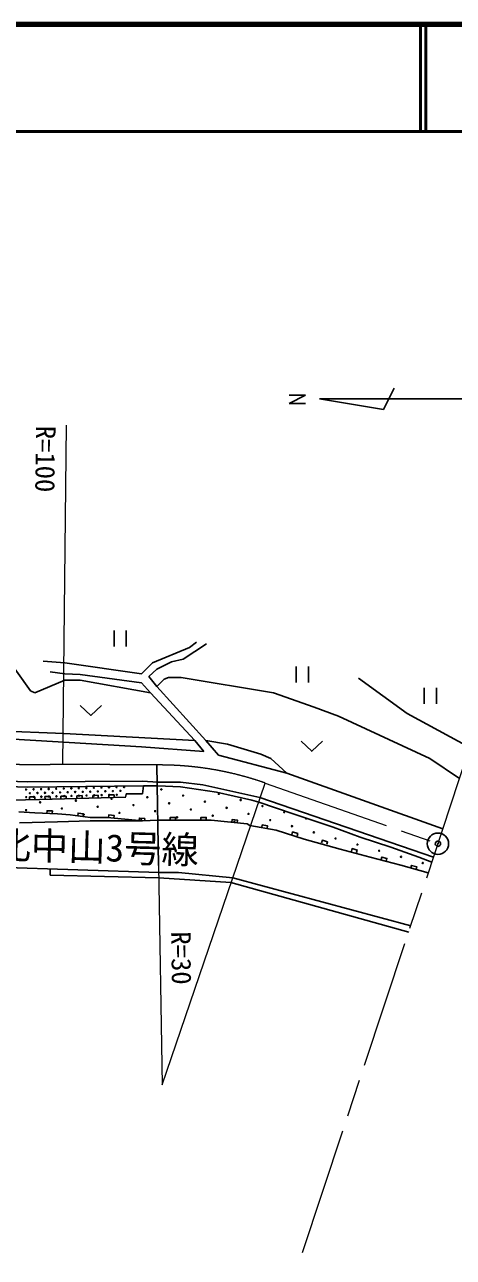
# Model space of a CAD drawing. Units: millimetres, scale not verified. Extents: x 40000 to 680000, y 20000 to 380000.
# Drawn here: x 471646 to 511828, y 264476 to 380000 of the extents above; entities that cross this region are included whole.
import ezdxf
from ezdxf.enums import TextEntityAlignment as Align

# ---------------------------------------------------------------- set-up
doc = ezdxf.new("R2010")
doc.units = ezdxf.units.MM
doc.header["$LTSCALE"] = 1000
doc.header["$PDMODE"] = 32
doc.header["$PDSIZE"] = 500
doc.linetypes.add('CHAIN', pattern=[18.5, 12, -1.5, 3.5, -1.5])
for name, color, linetype, lineweight in [('M-BGD', 7, 'Continuous', 25), ('M-BMK', 2, 'CHAIN', 13), ('M-BMK-SRVR', 3, 'Continuous', 25), ('M-STR-HTXT', 7, 'Continuous', 13), ('M-TTL', 2, 'Continuous', 140), ('M-TTL-LINE', 7, 'Continuous', 50)]:
    doc.layers.add(name, color=color, linetype=linetype, lineweight=lineweight)
doc.layers.add('M-BGD-HTXT', color=7, linetype='Continuous')
doc.layers.add('M-OTRS', color=6, linetype='Continuous')
doc.styles.add('ＭＳ ゴシック', font='')
doc.styles.get('ＭＳ ゴシック').set_extended_font_data('MS Gothic')

# ---------------------------------------------------------------- blocks, each defined once
blk = doc.blocks.new('BUHIN23')
at = {"color": 7, "linetype": 'Continuous', "lineweight": 25}
for p, q in [((701, 633), (-794, 511)), ((-701, -637), (794, -515))]:
    blk.add_line(p, q, dxfattribs=at)
blk = doc.blocks.new('BUHIN24')
at = {"color": 7, "linetype": 'Continuous', "lineweight": 25}
blk.add_lwpolyline([(-392, -1035), (468, 38), (-555, 958)], dxfattribs=at)
blk = doc.blocks.new('BUHIN25')
at = {"color": 7, "linetype": 'Continuous', "lineweight": 25}
blk.add_lwpolyline([(-245, 51), (-296, -194), (194, -296), (245, -51)], dxfattribs=at)
blk = doc.blocks.new('BUHIN30')
at = {"color": 7, "linetype": 'Continuous', "lineweight": 25}
blk.add_lwpolyline([(-250, 8), (-258, -242), (242, -258), (250, -8)], dxfattribs=at)

msp = doc.modelspace()

# ---------------------------------------------------------------- linework, layer by layer
at = {"layer": 'M-BGD'}
for p, q in [((487090, 321625), (483619, 320185)), ((488699, 321963), (486498, 320524)), ((487768, 322133), (487090, 321625)), ((469734, 321032), (472189, 317561)), ((473374, 320355), (475406, 320185)), ((482603, 319169), (475406, 320185)), ((483619, 320185), (482603, 319169)), ((485397, 320270), (484042, 319593)), ((486498, 320524), (485397, 320270)), ((474052, 319339), (475406, 319169)), ((475406, 319169), (476846, 319085)), ((476846, 319085), (482603, 318323)), ((484042, 319593), (483280, 318915)), ((483280, 318915), (484042, 317984)), ((472612, 317391), (475406, 318577)), ((476846, 318577), (475406, 318577)), ((476846, 318577), (483450, 317391)), ((482603, 318323), (483450, 317391)), ((484720, 318661), (484042, 317984)), ((484042, 317984), (488614, 312904)), ((485143, 318831), (484720, 318661)), ((486328, 318831), (485143, 318831)), ((494964, 317391), (486328, 318831)), ((502923, 318746), (507495, 315444)), ((472189, 317561), (472612, 317391)), ((483450, 317391), (487598, 312904)), ((498774, 316037), (494964, 317391)), ((498774, 316037), (501060, 315190)), ((507495, 315444), (513370, 312255)), ((501060, 315190), (509612, 311211)), ((482603, 312311), (468563, 313171)), ((468620, 313826), (475322, 313581)), ((475322, 313581), (487598, 312904)), ((488445, 311888), (482603, 312311)), ((487598, 312904), (488445, 311888)), ((488614, 312904), (490646, 312565)), ((488614, 312904), (489800, 311549)), ((490646, 312565), (493779, 311634)), ((489800, 311549), (496234, 309856)), ((493779, 311634), (494710, 311211)), ((494710, 311211), (496234, 309856)), ((509612, 311211), (512407, 309347)), ((475237, 310703), (484042, 310618)), ((484042, 310618), (484201, 301213)), ((496234, 309856), (510842, 304621)), ((466721, 308701), (471941, 308546)), ((466756, 309201), (471947, 309047)), ((471941, 308546), (482772, 308671)), ((471947, 309047), (482688, 309094)), ((482688, 309094), (484127, 309009)), ((482772, 308671), (482688, 307909)), ((482772, 308671), (484127, 308671)), ((484127, 309009), (486244, 309009)), ((484127, 308671), (486244, 308586)), ((486244, 309009), (488360, 308755)), ((486244, 308586), (489630, 308078)), ((488360, 308755), (493694, 307570)), ((468780, 307288), (473057, 307393)), ((472588, 307631), (472088, 307619)), ((472088, 307619), (472094, 307369)), ((472594, 307381), (472588, 307631)), ((473057, 307393), (481136, 307604)), ((474048, 307669), (473548, 307656)), ((473548, 307656), (473554, 307406)), ((474054, 307419), (474048, 307669)), ((475544, 307708), (475044, 307695)), ((475044, 307695), (475050, 307445)), ((475550, 307458), (475544, 307708)), ((477039, 307747), (476539, 307734)), ((476539, 307734), (476546, 307484)), ((477046, 307497), (477039, 307747)), ((478535, 307786), (478035, 307773)), ((478035, 307773), (478042, 307523)), ((478542, 307536), (478535, 307786)), ((480031, 307825), (479531, 307812)), ((479531, 307812), (479537, 307562)), ((480037, 307575), (480031, 307825)), ((481164, 307909), (481141, 307658)), ((481164, 307909), (482688, 307909)), ((489630, 308078), (492932, 307316)), ((492932, 307316), (493610, 307147)), ((493694, 307570), (509966, 301977)), ((471088, 306215), (472612, 306131)), ((493610, 307147), (496827, 306046)), ((474729, 305284), (471173, 305199)), ((472612, 306131), (474729, 306046)), ((474729, 306046), (475914, 305961)), ((477777, 305369), (474729, 305284)), ((475914, 305961), (477777, 305707)), ((477777, 305707), (479386, 305707)), ((477777, 305369), (482688, 305369)), ((479386, 305707), (482688, 305369)), ((482688, 305369), (484127, 305453)), ((484127, 305453), (486159, 305453)), ((486159, 305453), (489122, 305453)), ((489122, 305453), (492509, 305115)), ((492509, 305115), (492763, 304945)), ((496827, 306046), (500552, 304776)), ((492763, 304945), (495218, 304522)), ((495218, 304522), (497843, 303675)), ((500552, 304776), (503092, 303845)), ((503092, 303845), (505971, 302913)), ((497843, 303675), (501230, 302744)), ((501230, 302744), (504024, 301982)), ((505971, 302913), (508596, 301982)), ((504024, 301982), (506902, 301220)), ((508596, 301982), (509812, 301514)), ((468464, 301051), (484212, 300543)), ((474052, 300289), (474040, 300871)), ((484212, 300543), (486074, 300543)), ((486074, 300543), (491154, 300035)), ((506902, 301220), (509480, 300510)), ((474052, 300289), (484212, 300035)), ((484212, 300035), (490985, 299611)), ((490985, 299611), (507642, 294961)), ((491154, 300035), (507834, 295541))]:
    msp.add_line(p, q, dxfattribs=at)
for points in [[(474236, 306066), (474246, 306316), (473746, 306336), (473736, 306086)], [(477116, 305797), (477150, 306045), (476655, 306112), (476621, 305865)], [(485778, 305444), (485772, 305694), (485272, 305682), (485278, 305432)], [(488673, 305453), (488673, 305703), (488173, 305703), (488173, 305453)], [(491556, 305210), (491581, 305459), (491084, 305509), (491059, 305260)], [(494372, 304668), (494414, 304914), (493921, 304999), (493879, 304753)]]:
    msp.add_lwpolyline(points, dxfattribs=at)
for centre in [(475312, 308409), (476019, 308428), (476726, 308446), (477433, 308464), (478140, 308483), (478847, 308501), (479553, 308520), (480260, 308538), (480967, 308557), (471778, 308317), (471796, 307610), (472141, 307973), (472485, 308335), (472503, 307628), (472847, 307991), (473192, 308354), (473210, 307647), (473554, 308010), (473899, 308372), (473917, 307665), (474261, 308028), (474605, 308391), (474624, 307684), (474968, 308046), (475331, 307702), (475675, 308065), (476038, 307721), (476382, 308083), (476447, 307277), (476744, 307739), (477089, 308102), (477451, 307758), (477796, 308120), (478158, 307776), (478502, 308139), (478865, 307795), (479209, 308157), (479572, 307813), (479798, 307436), (479916, 308176), (480279, 307831), (480623, 308194), (483148, 307595), (484456, 308329), (486498, 307754), (489849, 307914), (491891, 307339), (471789, 306384), (473097, 307118), (475139, 306543), (478489, 306702), (480531, 306128), (481840, 306861), (483882, 306287), (485190, 307021), (487232, 306446), (488540, 307180), (490582, 306605), (493933, 306765), (495975, 306190), (477181, 305968), (482573, 305553), (485924, 305712), (489274, 305872), (491316, 305297), (492624, 306031), (494666, 305456), (496708, 304882), (498751, 304307), (500793, 303733), (502835, 303158), (504877, 302584), (506919, 302009), (508961, 301435)]:
    msp.add_circle(centre, 50, dxfattribs=at)
msp.add_arc((498017, 305616), 50, 133.14741, 9.20001, dxfattribs=at)
at = {"layer": 'M-BMK'}
for p, q in [((491877, 247372), (517232, 323911)), ((475237, 310703), (484042, 310618)), ((494202, 308925), (509612, 303506))]:
    msp.add_line(p, q, dxfattribs=at)
for centre, radius, start, end in [((472608, 410669), 100000, 257.96655, 271.50641), ((484264, 280619), 30000, 70.65469, 90.42435)]:
    msp.add_arc(centre, radius, start, end, dxfattribs=at)
at = {"layer": 'M-BMK-SRVR'}
for p, q in [((505273, 343930), (506272, 345930)), ((497976, 345291), (496426, 345282)), ((496428, 344490), (497976, 345291)), ((497972, 344490), (496428, 344490)), ((499273, 344927), (524273, 344938)), ((499273, 344927), (505273, 343930))]:
    msp.add_line(p, q, dxfattribs=at)
msp.add_circle((510382, 303235), 1000, dxfattribs=at)
at = {"layer": 'M-OTRS'}
msp.add_point((510382, 303235), dxfattribs=at)
at = {"layer": 'M-STR-HTXT'}
for p, q in [((475237, 310703), (475576, 342453)), ((484550, 280646), (494202, 308925)), ((484201, 301213), (484550, 280646)), ((484550, 280900), (484550, 280646))]:
    msp.add_line(p, q, dxfattribs=at)
at = {"layer": 'M-TTL'}
msp.add_line((680000, 380000), (40000, 380000), dxfattribs=at)
at = {"layer": 'M-TTL-LINE'}
for p, q in [((508747, 380000), (508747, 370000)), ((509247, 380000), (509247, 370000)), ((40000, 370000), (680000, 370000))]:
    msp.add_line(p, q, dxfattribs=at)

# ---------------------------------------------------------------- block references
at = {"layer": 'M-BGD'}
for name, p, rotation in [('BUHIN23', (480603, 322461), 265.33335), ('BUHIN23', (497678, 319113), 265.33335), ('BUHIN23', (509674, 317089), 265.33335), ('BUHIN24', (477843, 315727), 265.33335), ('BUHIN24', (498561, 312378), 265.33335), ('BUHIN30', (479754, 305669), 176.00001), ('BUHIN30', (482634, 305375), 176.00001), ('BUHIN25', (496938, 304038), 176.00001), ('BUHIN25', (499725, 303254), 176.00001), ('BUHIN25', (502512, 302470), 176.00001), ('BUHIN25', (505299, 301686), 176.00001), ('BUHIN25', (508086, 300902), 176.00001)]:
    msp.add_blockref(name, p, dxfattribs=dict(at, rotation=rotation))

# ---------------------------------------------------------------- texts
at = {"layer": 'M-BGD-HTXT', "style": 'ＭＳ ゴシック'}
msp.add_text('市道北中山3号線', height=2566, rotation=358.5, dxfattribs=at).set_placement((461681, 301281), align=Align.BOTTOM_LEFT)
at = {"layer": 'M-STR-HTXT', "style": 'ＭＳ ゴシック'}
for s, rotation, p in [('R=100', 269.2, (472177, 342429)), ('R=30', 270.9, (484825, 294998))]:
    msp.add_text(s, height=1833, rotation=rotation, dxfattribs=at).set_placement(p, align=Align.BOTTOM_LEFT)

doc.saveas('drawing.dxf')
